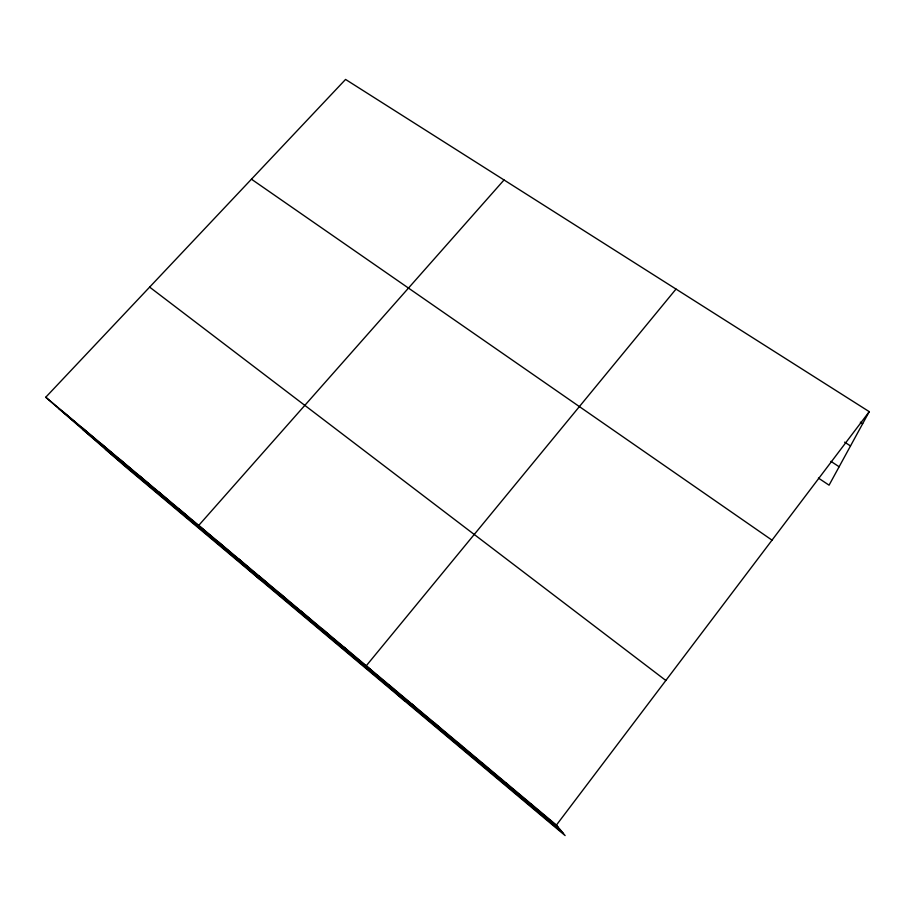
<?xml version="1.0" encoding="UTF-8"?>
<svg xmlns="http://www.w3.org/2000/svg" width="915" height="915" viewBox="0 0 915 915"><rect width="100%" height="100%" fill="white"/><g stroke="black" fill="none" stroke-linecap="round" stroke-linejoin="round"><path stroke-width="1.37" d="M45.75 397.236L556.412 825.09L565.115 835.567L125.652 466.902L45.75 397.236L345.561 79.433L869.25 411.659L829.07 485.167L818.433 478.088M556.412 825.09L869.25 411.659M676.013 289.071L366.263 665.777L404.407 700.741M504.028 179.969L198.727 525.404L259.952 579.572M860.317 422.181L862.673 423.691M844.637 442.139L850.504 445.948M830.912 461.354L839.135 466.753M251.442 179.191L772.02 540.159M149.637 287.116L665.846 680.474M58.663 408.49L557.853 826.828M82.727 429.478L560.506 830.008M105.419 449.265L562.965 832.97M82.316 427.877L94.565 438.582M63.901 412.448L76.483 423.428M119.968 459.422L131.497 469.532M101.005 443.523L112.9 453.943M158.753 491.915L169.527 501.409M139.217 475.548L150.38 485.35M178.585 508.534L188.97 517.696M218.571 542.035L228.132 550.51M238.712 558.905L247.839 567.025M259.162 576.038L267.855 583.804M279.933 593.435L288.168 600.812M301.012 611.106L308.778 618.094M322.423 629.04L329.709 635.628M344.177 647.271L350.948 653.436M388.715 684.58L394.434 689.876M411.51 703.681L416.68 708.519M434.682 723.102L439.28 727.459M458.243 742.831L462.247 746.697M482.182 762.893L485.579 766.255M506.51 783.274L509.278 786.111M531.26 804.011L533.376 806.298"/></g></svg>
